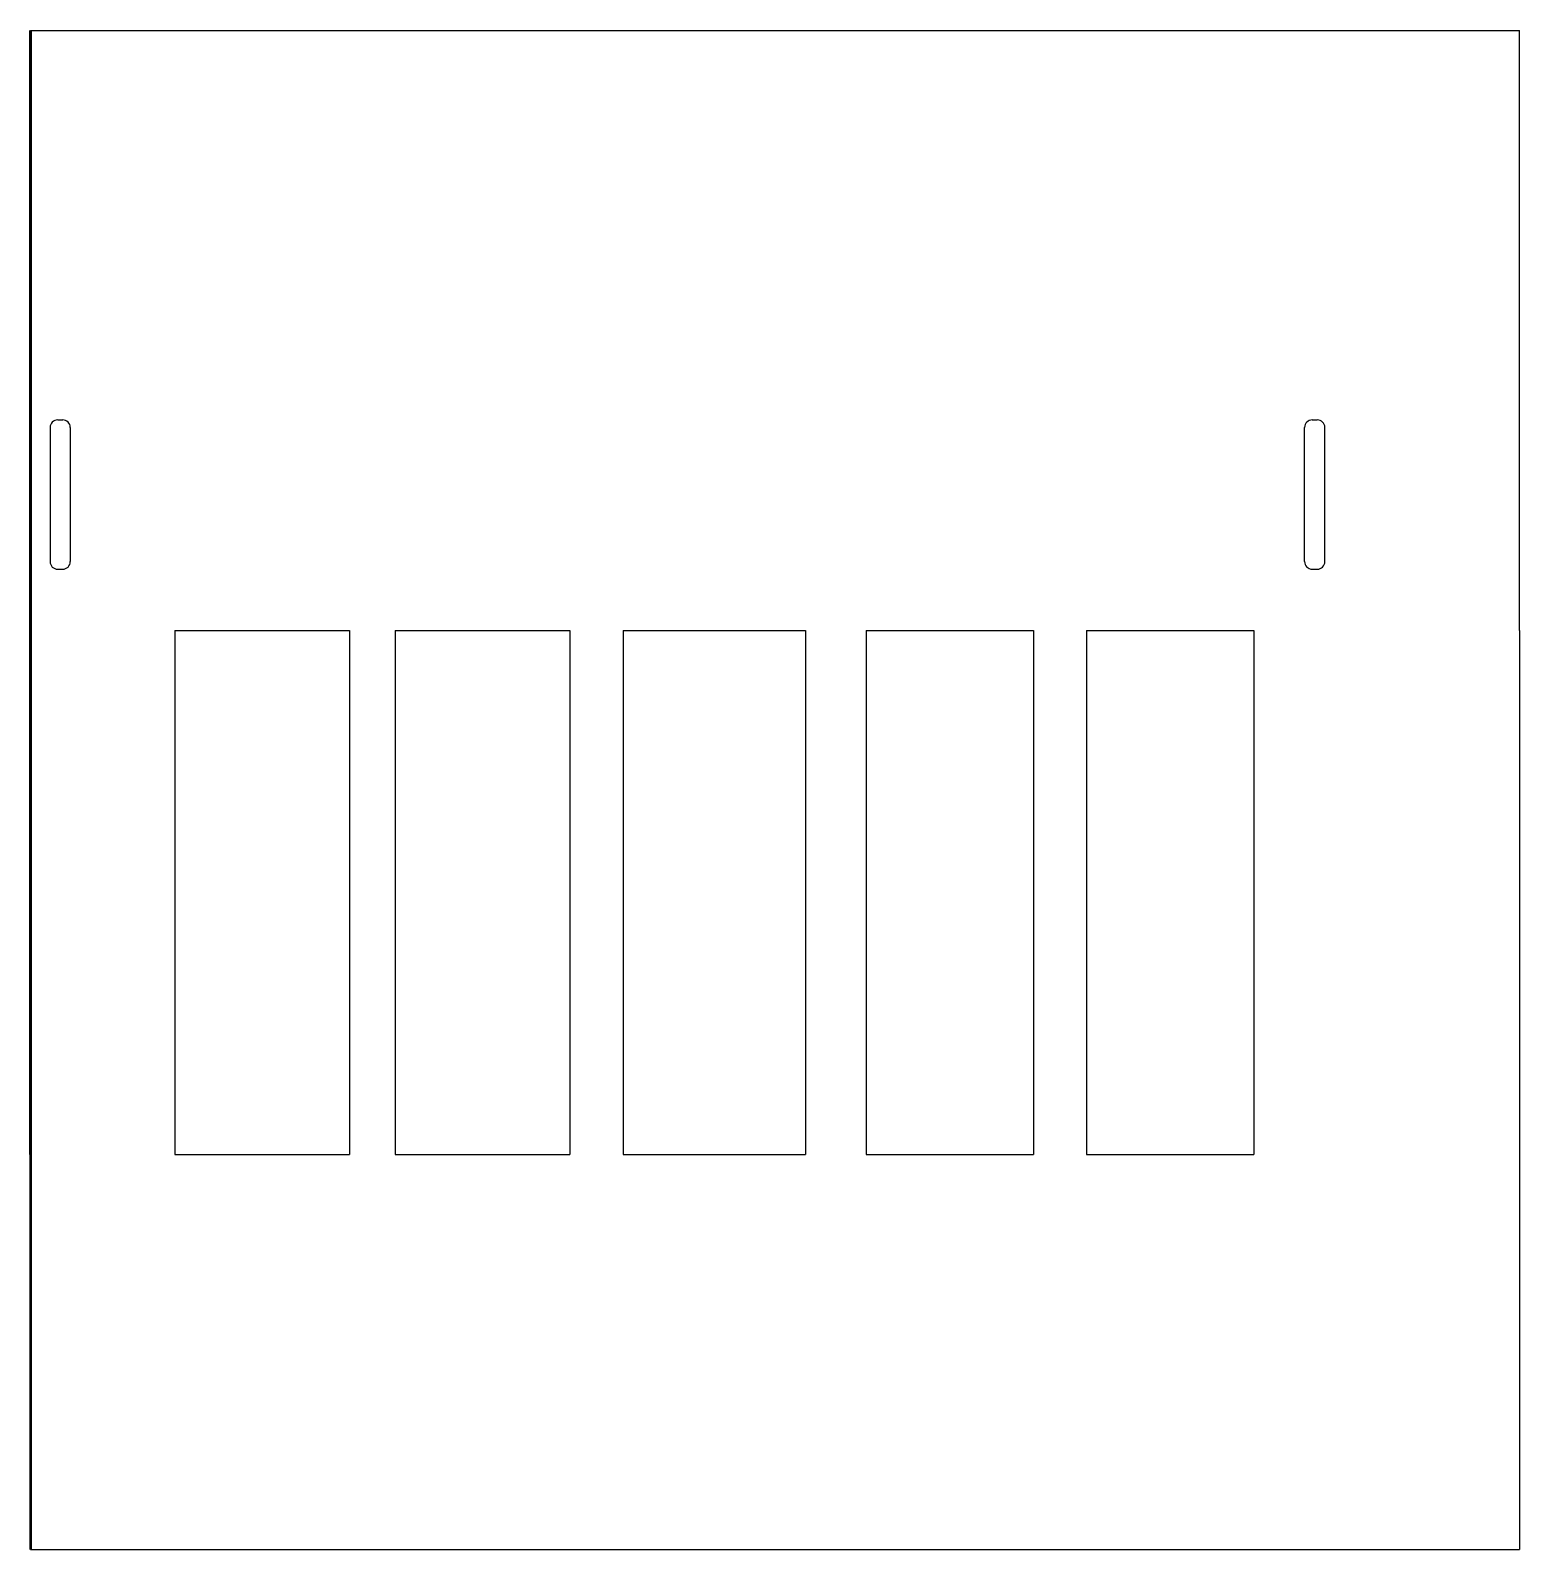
# Model space of a CAD drawing. Header units: millimetres. Extents: x 0 to 196, y 0 to 200.
import ezdxf

# ---------------------------------------------------------------- set-up
doc = ezdxf.new("R2010")
doc.units = ezdxf.units.MM
for name, color, linetype, lineweight, true_color in [('dreva', 54, 'Continuous', 25, 0x808000), ('pomocne', 1, 'Continuous', 50, 0xff0000), ('vozovi', 4, 'Continuous', 25, 0x00ffff)]:
    doc.layers.add(name, color=color, linetype=linetype, lineweight=lineweight, true_color=true_color)

msp = doc.modelspace()

# ---------------------------------------------------------------- linework, layer by layer
at = {"layer": 'dreva'}
for p, q in [((0, 200), (196, 200)), ((196, 121), (196, 200)), ((19, 121), (19, 52)), ((19, 121), (42, 121)), ((42, 121), (42, 52)), ((48, 121), (48, 52)), ((48, 121), (71, 121)), ((71, 121), (71, 52)), ((78, 121), (78, 52)), ((78, 121), (102, 121)), ((102, 121), (102, 52)), ((110, 121), (110, 52)), ((110, 121), (132, 121)), ((132, 121), (132, 52)), ((139, 121), (139, 52)), ((139, 121), (161, 121)), ((161, 121), (161, 52)), ((196, 121), (196, 0)), ((19, 52), (42, 52)), ((48, 52), (71, 52)), ((78, 52), (102, 52)), ((110, 52), (132, 52)), ((139, 52), (161, 52)), ((0, 0), (196, 0))]:
    msp.add_line(p, q, dxfattribs=at)
at = {"layer": 'pomocne'}
for p, q in [((0, 52), (0, 200)), ((0, 200), (0, 0))]:
    msp.add_line(p, q, dxfattribs=at)
at = {"layer": 'vozovi'}
for p, q in [((3.59, 148.72), (4.25, 148.72)), ((168.71, 148.72), (169.37, 148.72)), ((2.59, 147.72), (2.59, 130.06)), ((5.25, 147.72), (5.25, 130.06)), ((167.71, 130.06), (167.71, 147.72)), ((170.37, 130.06), (170.37, 147.72)), ((3.59, 129.06), (4.25, 129.06)), ((168.71, 129.06), (169.37, 129.06))]:
    msp.add_line(p, q, dxfattribs=at)
for centre, start, end in [((3.59, 147.72), 90, 180), ((4.25, 147.72), 0, 90), ((168.71, 147.72), 90, 180), ((169.37, 147.72), 0, 90), ((3.59, 130.06), 180, 270), ((4.25, 130.06), 270, 0), ((168.71, 130.06), 180, 270), ((169.37, 130.06), 270, 0)]:
    msp.add_arc(centre, 1, start, end, dxfattribs=at)

doc.saveas('drawing.dxf')
